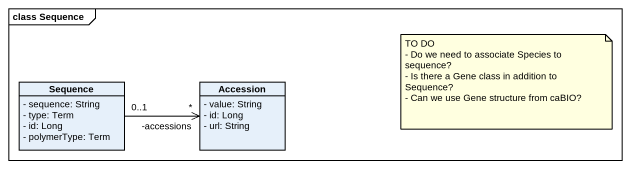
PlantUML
@startuml
mainframe class Sequence
hide circle
hide empty members
skinparam classAttributeIconSize 0
class Sequence {
  - sequence: String
  - type: Term
  - id: Long
  - polymerType: Term
}
class Accession {
  - value: String
  - id: Long
  - url: String
}
Sequence "0..1" -right-> "-accessions\n*" Accession
note as N1
  TO DO
  - Do we need to associate Species to sequence?
  - Is there a Gene class in addition to Sequence?
  - Can we use Gene structure from caBIO?
end note
@enduml
